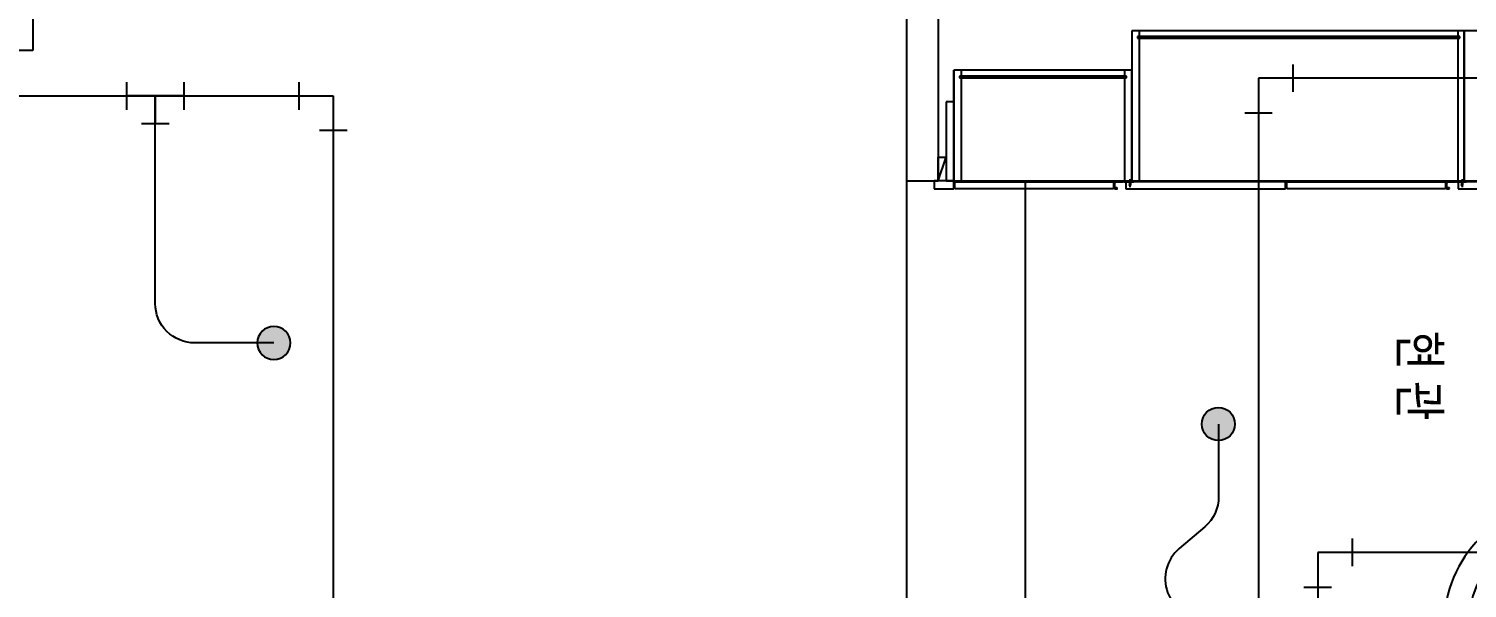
# Model space of a CAD drawing. Header units: millimetres. Extents: x 238075 to 303070, y -258150 to -205841.
# Drawn here: x 247803 to 251441, y -232482 to -231066 of the extents above; entities that cross this region are included whole.
import ezdxf
from ezdxf.enums import TextEntityAlignment as Align

# ---------------------------------------------------------------- set-up
doc = ezdxf.new("R2010")
doc.units = ezdxf.units.MM
doc.header["$LTSCALE"] = 200
for name, color, linetype in [('-소화(SP가지관)', 3, 'Continuous'), ('-소화(SP헤드하향)', 2, 'Continuous'), ('L1', 1, 'Continuous'), ('L2', 2, 'Continuous'), ('L4', 4, 'Continuous'), ('SP 후렉시블', 7, 'Continuous'), ('TEX', 3, 'Continuous'), ('소화기1.5', 7, 'Continuous'), ('아파트', 253, 'Continuous')]:
    doc.layers.add(name, color=color, linetype=linetype)
doc.styles.add('GHS1', font='Gulim.ttf')
doc.styles.add('맑은고딕', font='malgun.ttf', dxfattribs={"width": 0.8})
doc.linetypes.add('BATTING', pattern='A,0.0001,-0.1,[134,ltypeshp.shx,S=0.1,R=0,X=-0.1,Y=0],-0.2,[134,ltypeshp.shx,S=0.1,R=180,X=0.1,Y=0],-0.1', length=0.4001)

# ---------------------------------------------------------------- blocks, each defined once
blk = doc.blocks.new('A$C6D054328')
at = {"layer": 'L1', "color": 1}
blk.add_circle((0, 0), 155.2, dxfattribs=at)
at = {"layer": 'L2'}
blk.add_circle((0, 0), 124.2, dxfattribs=at)
at = {"layer": 'TEX', "style": 'GHS1'}
blk.add_text('소', height=150, dxfattribs=at).set_placement((-103, -65.7))
blk = doc.blocks.new('A$C39172136')
at = {"layer": '-소화(SP헤드하향)'}
blk.add_hatch(color=0, dxfattribs=at).paths.add_polyline_path([(0, -42, -1), (0, 42, -1)])
at = {"layer": '-소화(SP헤드하향)', "color": 0}
blk.add_circle((0, 0), 42, dxfattribs=at)
blk = doc.blocks.new('A$C1978247E')
at = {"color": 0}
for p, q in [((-45.1, 90), (45.1, 90)), ((0, 0), (0, 90)), ((-93.8, -45.1), (-93.8, 45.1)), ((93.8, 0), (-93.8, 0)), ((93.8, -45.1), (93.8, 45.1))]:
    blk.add_line(p, q, dxfattribs=at)
blk = doc.blocks.new('A$C476E3A35')
at = {"color": 0}
for p, q in [((112.5, 0), (0, 0)), ((0, 0), (0, -113.2)), ((112.5, 45.1), (112.5, -45.1)), ((-45.1, -113.2), (45.1, -113.2))]:
    blk.add_line(p, q, dxfattribs=at)

msp = doc.modelspace()

# ---------------------------------------------------------------- linework, layer by layer
at = {"layer": '-소화(SP가지관)', "color": 2, "ltscale": 0.25}
for p, q in [((252902.6, -231191.2, 54985.4), (250912.6, -231191.2, 54985.4)), ((250912.6, -231191.2, 54985.4), (250912.6, -234257.7, 54985.4)), ((252902.6, -232391.2, 54985.4), (251062.6, -232391.2, 54985.4)), ((251062.6, -232391.2, 54985.4), (251062.6, -236699.5, 54985.4))]:
    msp.add_line(p, q, dxfattribs=at)
at = {"layer": '-소화(SP가지관)', "color": 6}
for p, q in [((245525.6, -231236.3, 54985.4), (248572.6, -231236.3, 54985.4)), ((248122.6, -231468.3, 54985.4), (248122.6, -231236.3, 54985.4)), ((248572.6, -231236.3, 54985.4), (248572.6, -234257.7, 54985.4))]:
    msp.add_line(p, q, dxfattribs=at)
at = {"layer": 'L4'}
for p, q in [((247812.6, -231041.2), (247812.6, -231121.2)), ((250022.6, -231041.2), (250022.6, -231451.2)), ((250102.6, -231041.2), (250102.6, -231451.2)), ((251432.6, -231071.2), (250592.6, -231071.2)), ((250592.6, -231071.2), (250592.6, -231451.2)), ((250610.6, -231071.2), (250610.6, -231451.2)), ((251417.6, -231451.2), (251417.6, -231071.2)), ((251432.6, -231451.2), (251432.6, -231071.2)), ((251432.6, -231451.2), (251432.6, -231071.2)), ((252272.6, -231071.2), (251432.6, -231071.2)), ((251432.6, -231071.2), (251432.6, -231451.2)), ((251421.6, -231086.2), (250606.6, -231086.2)), ((250606.6, -231086.2), (250606.6, -231090.2)), ((250606.6, -231090.2), (251421.6, -231090.2)), ((251421.6, -231090.2), (251421.6, -231086.2)), ((247812.6, -231121.2), (247772.6, -231121.2)), ((250142.6, -231451.2), (250142.6, -231171.2)), ((250592.6, -231171.2), (250142.6, -231171.2)), ((250142.6, -231171.2), (250142.6, -231451.2)), ((250578.6, -231186.2), (250156.6, -231186.2)), ((250156.6, -231186.2), (250156.6, -231190.2)), ((250156.6, -231190.2), (250578.6, -231190.2)), ((250160.6, -231171.2), (250160.6, -231451.2)), ((250574.6, -231451.2), (250574.6, -231171.2)), ((250578.6, -231190.2), (250578.6, -231186.2)), ((250592.6, -231451.2), (250592.6, -231171.2)), ((250592.6, -231171.2), (250592.6, -231451.2)), ((250592.6, -231451.2), (250592.6, -231171.2)), ((250142.6, -231251.2), (250122.6, -231251.2)), ((250122.6, -231251.2), (250122.6, -231451.2)), ((250142.6, -231451.2), (250142.6, -231251.2)), ((250102.6, -231451.2), (250122.6, -231391.2)), ((250102.6, -231451.2), (250102.6, -231391.2)), ((250102.6, -231391.2), (250122.6, -231391.2)), ((250122.6, -231391.2), (250122.6, -231451.2)), ((250587.6, -231446.5), (250587.6, -231466.8)), ((251427.6, -231446.5), (251427.6, -231466.8)), ((250022.6, -231451.2), (250102.6, -231451.2)), ((250022.6, -231451.2), (250022.6, -232681.2)), ((250142.6, -231451.2), (250092.6, -231451.2)), ((250092.6, -231451.2), (250092.6, -231471.2)), ((250092.6, -231471.2), (250142.6, -231471.2)), ((250122.6, -231451.2), (250102.6, -231451.2)), ((250122.6, -231451.2), (250142.6, -231451.2)), ((250142.6, -231451.2), (250592.6, -231451.2)), ((250142.6, -231471.2), (250142.6, -231451.2)), ((250144.6, -231471.2), (250144.6, -231453.2)), ((250144.6, -231453.2), (250545.6, -231453.2)), ((250545.6, -231471.2), (250144.6, -231471.2)), ((250322.6, -231451.2), (250322.6, -232681.2)), ((250545.6, -231453.2), (250545.6, -231471.2)), ((250547.6, -231453), (250547.6, -231469.2)), ((250597.3, -231452), (250548.6, -231452)), ((250549.4, -231466.9), (250549.4, -231455.8)), ((250549.6, -231471.2), (250554.6, -231471.2)), ((250554.7, -231469.1), (250550.6, -231468.4)), ((250551.4, -231453.8), (250570.6, -231453.8)), ((250555.6, -231470.2), (250555.6, -231470.1)), ((250577.6, -231453.2), (250577.6, -231471.2)), ((250980.6, -231453.2), (250577.6, -231453.2)), ((250577.6, -231454.5), (250577.6, -231453.2)), ((250577.6, -231453.2), (250587.3, -231453.2)), ((250577.6, -231471.2), (250980.6, -231471.2)), ((250587.6, -231451.6), (250585.1, -231451.6)), ((250585.1, -231452), (250585.1, -231451.6)), ((250587.6, -231452), (250585.1, -231452)), ((250588.7, -231452), (250586.4, -231452)), ((250586.4, -231461.6), (250586.4, -231462.2)), ((250586.5, -231452), (250586.5, -231455.5)), ((250586.5, -231456.1), (250586.5, -231456.7)), ((250586.5, -231457.3), (250586.5, -231457.8)), ((250586.5, -231458.4), (250586.5, -231459)), ((250586.5, -231459.5), (250586.5, -231460.1)), ((250586.5, -231460.7), (250586.5, -231461.1)), ((250587.1, -231463.6), (250586.8, -231462.9)), ((250587.3, -231450.6), (250587.6, -231451.1)), ((250587.3, -231453.2), (250587.6, -231452.9)), ((250587.6, -231464.5), (250587.4, -231464.1)), ((250587.6, -231451.1), (250587.9, -231450.6)), ((250587.6, -231451.6), (250590.1, -231451.6)), ((250587.6, -231452), (250590.1, -231452)), ((250587.6, -231452.9), (250587.9, -231453.2)), ((250587.7, -231464.3), (250587.6, -231464.5)), ((250587.9, -231453.2), (250597.6, -231453.2)), ((250588.1, -231463.3), (250587.9, -231463.9)), ((250588.6, -231462.4), (250588.4, -231462.9)), ((250588.7, -231461.4), (250588.7, -231461.8)), ((250588.8, -231452), (250588.8, -231452.6)), ((250588.8, -231453.1), (250588.8, -231454.1)), ((250588.8, -231454.6), (250588.8, -231455.2)), ((250588.8, -231455.8), (250588.8, -231456.3)), ((250588.8, -231456.9), (250588.8, -231457.5)), ((250588.8, -231458.1), (250588.8, -231458.6)), ((250588.8, -231459.2), (250588.8, -231459.7)), ((250588.8, -231460.3), (250588.8, -231460.9)), ((250590.1, -231452), (250590.1, -231451.6)), ((250592.6, -231451.2), (251432.6, -231451.2)), ((250597.6, -231453.2), (250597.6, -231452.3)), ((250980.6, -231471.2), (250980.6, -231453.2)), ((250984.6, -231471.2), (250984.6, -231453.2)), ((250984.6, -231453.2), (251385.6, -231453.2)), ((251385.6, -231471.2), (250984.6, -231471.2)), ((251385.6, -231453.2), (251385.6, -231471.2)), ((251387.6, -231453), (251387.6, -231469.2)), ((251437.3, -231452), (251388.6, -231452)), ((251389.4, -231466.9), (251389.4, -231455.8)), ((251389.6, -231471.2), (251394.6, -231471.2)), ((251394.7, -231469.1), (251390.6, -231468.4)), ((251391.4, -231453.8), (251410.6, -231453.8)), ((251395.6, -231470.2), (251395.6, -231470.1)), ((251417.6, -231453.2), (251417.6, -231471.2)), ((251835.6, -231453.2), (251417.6, -231453.2)), ((251417.6, -231454.5), (251417.6, -231453.2)), ((251417.6, -231453.2), (251427.3, -231453.2)), ((251417.6, -231471.2), (251835.6, -231471.2)), ((251427.6, -231451.6), (251425.1, -231451.6)), ((251425.1, -231452), (251425.1, -231451.6)), ((251427.6, -231452), (251425.1, -231452)), ((251428.7, -231452), (251426.4, -231452)), ((251426.4, -231461.6), (251426.4, -231462.2)), ((251426.5, -231452), (251426.5, -231455.5)), ((251426.5, -231456.1), (251426.5, -231456.7)), ((251426.5, -231457.3), (251426.5, -231457.8)), ((251426.5, -231458.4), (251426.5, -231459)), ((251426.5, -231459.5), (251426.5, -231460.1)), ((251426.5, -231460.7), (251426.5, -231461.1)), ((251427.1, -231463.6), (251426.8, -231462.9)), ((251427.3, -231450.6), (251427.6, -231451.1)), ((251427.3, -231453.2), (251427.6, -231452.9)), ((251427.6, -231464.5), (251427.4, -231464.1)), ((251427.6, -231451.1), (251427.9, -231450.6)), ((251427.6, -231451.6), (251430.1, -231451.6)), ((251427.6, -231452), (251430.1, -231452)), ((251427.6, -231452.9), (251427.9, -231453.2)), ((251427.7, -231464.3), (251427.6, -231464.5)), ((251427.9, -231453.2), (251437.6, -231453.2)), ((251428.1, -231463.3), (251427.9, -231463.9)), ((251428.6, -231462.4), (251428.4, -231462.9)), ((251428.7, -231461.4), (251428.7, -231461.8)), ((251428.8, -231452), (251428.8, -231452.6)), ((251428.8, -231453.1), (251428.8, -231454.1)), ((251428.8, -231454.6), (251428.8, -231455.2)), ((251428.8, -231455.8), (251428.8, -231456.3)), ((251428.8, -231456.9), (251428.8, -231457.5)), ((251428.8, -231458.1), (251428.8, -231458.6)), ((251428.8, -231459.2), (251428.8, -231459.7)), ((251428.8, -231460.3), (251428.8, -231460.9)), ((251430.1, -231452), (251430.1, -231451.6)), ((251432.6, -231451.2), (252272.6, -231451.2)), ((251437.6, -231453.2), (251437.6, -231452.3))]:
    msp.add_line(p, q, dxfattribs=at)
for centre, radius, start, end in [((250548.6, -231453), 1, 90, 180), ((250549.6, -231469.2), 2, 180, 270), ((250551.4, -231455.8), 2, 90, 180), ((250550.9, -231466.9), 1.5, 180, 260.5377), ((250554.6, -231470.2), 1, 270, 0), ((250554.6, -231470.1), 1, 0, 80.5377), ((250571.1, -231483.8), 30, 77.5561, 91.0227), ((250587.6, -231454), 3.43, 94.5021, 135.963), ((250587.6, -231454.8), 1.92, 126.2959, 140.1803), ((250586.2, -231453.6), 0.0274, 142.4754, 237.83), ((250587.6, -231456), 1.92, 126.2959, 140.1803), ((250586.2, -231454.7), 0.0274, 142.4754, 237.83), ((250587.6, -231457.1), 1.92, 126.2959, 140.1803), ((250586.2, -231455.9), 0.0274, 142.4754, 237.83), ((250587.6, -231458.2), 1.92, 126.2959, 140.1803), ((250586.2, -231457), 0.0274, 142.4754, 237.83), ((250587.6, -231459.4), 1.92, 126.2959, 140.1803), ((250586.2, -231458.2), 0.0274, 142.4754, 237.83), ((250587.6, -231460.5), 1.92, 126.2959, 140.1803), ((250586.2, -231459.3), 0.0274, 142.4754, 237.83), ((250587.6, -231461.6), 1.92, 126.2959, 140.1803), ((250586.2, -231460.4), 0.0274, 142.4754, 237.83), ((250587.7, -231462.9), 2.2, 123.2581, 136.2171), ((250586.1, -231461.4), 0.0274, 142.4754, 237.83), ((250586.3, -231461.2), 0.274, 238.6787, 251.054), ((250585, -231463.6), 2.5, 53.4202, 62.3657), ((250586.3, -231453.4), 0.274, 238.6787, 251.054), ((250584.8, -231455.9), 2.66, 50.9796, 59.6645), ((250587.2, -231451.4), 2.47, 245.545, 257.4618), ((250586.3, -231454.5), 0.274, 238.6787, 251.054), ((250584.8, -231457.1), 2.66, 50.9796, 59.6645), ((250587.2, -231452.5), 2.47, 245.545, 257.4618), ((250586.3, -231455.7), 0.274, 238.6787, 251.054), ((250584.8, -231458.2), 2.66, 50.9796, 59.6645), ((250587.2, -231453.7), 2.47, 245.545, 257.4618), ((250584.8, -231459.3), 2.66, 50.9796, 59.6645), ((250586.3, -231456.8), 0.274, 238.6787, 251.054), ((250587.2, -231454.8), 2.47, 245.545, 257.4618), ((250587.2, -231456), 2.47, 245.545, 257.4618), ((250584.8, -231460.5), 2.66, 50.9796, 59.6645), ((250586.3, -231457.9), 0.274, 238.6787, 251.054), ((250587.2, -231457.1), 2.47, 245.545, 257.4618), ((250584.8, -231461.6), 2.66, 50.9796, 59.6645), ((250586.3, -231459.1), 0.274, 238.6787, 251.054), ((250584.8, -231462.7), 2.66, 50.9796, 59.6645), ((250586.3, -231460.2), 0.274, 238.6787, 251.054), ((250587.2, -231458.2), 2.47, 245.545, 257.4618), ((250587.1, -231459.2), 2.41, 247.7565, 259.8226), ((250587.8, -231463), 1.61, 147.3073, 162.9858), ((250586.3, -231462.6), 0.0274, 142.4754, 237.83), ((250586.4, -231462.4), 0.274, 238.6787, 251.054), ((250589.4, -231457.5), 5.98, 238.5169, 244.1457), ((250587, -231461), 1.8, 247.3839, 258.4526), ((250601.6, -231417), 47.1, 251.2596, 253.6282), ((250586.6, -231462.1), 0.181, 201.1602, 232.351), ((250586.5, -231453.3), 0.0453, 189.3532, 221.7617), ((250586.7, -231453.1), 0.287, 223.4748, 239.9307), ((250601.6, -231409.2), 47.1, 251.2596, 253.6282), ((250586.5, -231454.4), 0.0453, 189.3532, 221.7617), ((250586.7, -231454.2), 0.287, 223.4748, 239.9307), ((250601.6, -231410.4), 47.1, 251.2596, 253.6282), ((250586.5, -231455.5), 0.0453, 189.3532, 221.7617), ((250586.7, -231455.4), 0.287, 223.4748, 239.9307), ((250601.6, -231411.5), 47.1, 251.2596, 253.6282), ((250586.7, -231456.5), 0.287, 223.4748, 239.9307), ((250586.5, -231456.7), 0.0453, 189.3532, 221.7617), ((250601.6, -231412.7), 47.1, 251.2596, 253.6282), ((250586.7, -231457.6), 0.287, 223.4748, 239.9307), ((250586.5, -231457.8), 0.0453, 189.3532, 221.7617), ((250601.6, -231413.8), 47.1, 251.2596, 253.6282), ((250586.7, -231458.8), 0.287, 223.4748, 239.9307), ((250586.5, -231458.9), 0.0453, 189.3532, 221.7617), ((250601.6, -231414.9), 47.1, 251.2596, 253.6282), ((250586.7, -231459.9), 0.287, 223.4748, 239.9307), ((250586.5, -231460.1), 0.0453, 189.3532, 221.7617), ((250601.6, -231416.1), 47.1, 251.2596, 253.6282), ((250586.5, -231461.1), 0.0453, 189.3532, 221.7617), ((250588, -231459), 2.58, 236.2379, 249.1426), ((250586.7, -231461), 0.195, 211.2156, 231.1789), ((250587.9, -231460.2), 2.49, 235.9497, 250.3273), ((250588.1, -231451), 2.77, 237.5365, 249.9751), ((250588.1, -231452.1), 2.77, 237.5365, 249.9751), ((250588.1, -231453.3), 2.77, 237.5365, 249.9751), ((250588.1, -231454.4), 2.77, 237.5365, 249.9751), ((250588.1, -231455.5), 2.77, 237.5365, 249.9751), ((250588.1, -231456.7), 2.77, 237.5365, 249.9751), ((250588.1, -231457.8), 2.77, 237.5365, 249.9751), ((250590.1, -231441.3), 13, 254.6539, 262.9632), ((250590.1, -231442.4), 13, 254.6539, 262.9632), ((250590.1, -231443.6), 13, 254.6539, 262.9632), ((250590.1, -231444.7), 13, 254.6539, 262.9632), ((250590.1, -231445.8), 13, 254.6539, 262.9632), ((250590.1, -231447), 13, 254.6539, 262.9632), ((250590.1, -231448.1), 13, 254.6539, 262.9632), ((250589.8, -231450.1), 11.9, 254.4577, 263.5466), ((250590.1, -231450.2), 13, 254.6539, 262.769), ((250601.6, -231418.1), 47.1, 251.6928, 253.3718), ((250587.7, -231464.2), 0.766, 135.3945, 151.8714), ((250587, -231463.8), 0.0219, 142.4754, 237.83), ((250587.4, -231463.3), 0.658, 235.791, 246.5211), ((250588.8, -231462), 2.53, 225.95, 236.9742), ((250591, -231442.6), 11.7, 250.6647, 259.0887), ((250591, -231443.7), 11.7, 250.6647, 259.0887), ((250591, -231444.9), 11.7, 250.6647, 259.0887), ((250591, -231446), 11.7, 250.6647, 259.0887), ((250591, -231447.1), 11.7, 250.6647, 259.0887), ((250591, -231448.3), 11.7, 250.6647, 259.0887), ((250591, -231449.4), 11.7, 250.6647, 259.0887), ((250590.8, -231450.4), 11.6, 251.3396, 259.7903), ((250590.9, -231451.5), 11.7, 250.6647, 257.3578), ((250587.5, -231463.4), 0.413, 215.2208, 230.3621), ((250587.9, -231461.9), 2.09, 248.0967, 268.9485), ((250587.3, -231461.9), 9.48, 81.2422, 90.5794), ((250590.1, -231439.8), 13, 257.0383, 262.9632), ((250575.8, -231482.4), 32, 66.9333, 69.1192), ((250588.9, -231459.8), 4.25, 247.3602, 256.477), ((250598.8, -231428.2), 37.7, 252.4349, 252.792), ((250587.6, -231464.3), 0.0741, 351.6708, 70.755), ((250586.2, -231462.1), 2.64, 304.5139, 311.5827), ((250587.6, -231454), 3.43, 44.037, 85.4979), ((250588.1, -231463.8), 0.29, 191.5405, 223.2615), ((250587.9, -231464.3), 0.222, 71.4153, 88.2668), ((250587.9, -231464.1), 0.0219, 306.0583, 41.4129), ((250586.2, -231460.9), 3.14, 307.1362, 314.9853), ((250588, -231463.4), 0.0996, 14.72, 57.7986), ((250588, -231455.8), 1.41, 61.997, 76.8111), ((250588, -231457), 1.41, 61.997, 76.8111), ((250588, -231458.1), 1.41, 61.997, 76.8111), ((250588, -231459.2), 1.41, 61.997, 76.8111), ((250588, -231460.4), 1.41, 61.997, 76.8111), ((250588, -231461.5), 1.41, 61.997, 76.8111), ((250588, -231462.6), 1.41, 61.997, 76.8111), ((250588.1, -231463.1), 0.907, 59.0931, 76.1438), ((250587.6, -231454.8), 2.05, 58.0235, 68.3527), ((250589.9, -231462.3), 1.6, 200.8294, 207.4994), ((250588.4, -231463.1), 0.0274, 314.3398, 49.6944), ((250588.4, -231455.2), 2.51, 75.028, 86.4356), ((250588.4, -231456.7), 2.51, 75.028, 86.4356), ((250588.4, -231457.8), 2.51, 75.028, 86.4356), ((250588.4, -231459), 2.51, 75.028, 86.4356), ((250588.4, -231460.1), 2.51, 75.028, 86.4356), ((250588.4, -231461.2), 2.51, 75.028, 86.4356), ((250588.4, -231462.4), 2.51, 75.028, 86.4356), ((250588.4, -231463.5), 2.51, 75.028, 86.4356), ((250587.9, -231466.4), 4.54, 78.0312, 82.3901), ((250588.5, -231462.5), 0.185, 34.2242, 59.4128), ((250586.4, -231460.2), 3.14, 315.2519, 323.1209), ((250588.6, -231462.4), 0.0453, 9.3532, 41.7617), ((250588.7, -231453.2), 0.0453, 9.3532, 41.7617), ((250588.6, -231453.3), 0.235, 42.5581, 62.6571), ((250588.7, -231454.7), 0.0453, 9.3532, 41.7617), ((250588.6, -231454.8), 0.235, 42.5581, 62.6571), ((250588.6, -231455.9), 0.235, 42.5581, 62.6571), ((250588.7, -231455.8), 0.0453, 9.3532, 41.7617), ((250588.6, -231457.1), 0.235, 42.5581, 62.6571), ((250588.7, -231456.9), 0.0453, 9.3532, 41.7617), ((250588.6, -231458.2), 0.235, 42.5581, 62.6571), ((250588.7, -231458.1), 0.0453, 9.3532, 41.7617), ((250588.6, -231459.3), 0.235, 42.5581, 62.6571), ((250588.7, -231459.2), 0.0453, 9.3532, 41.7617), ((250588.6, -231460.5), 0.235, 42.5581, 62.6571), ((250588.7, -231460.3), 0.0453, 9.3532, 41.7617), ((250587.9, -231460.4), 1.41, 303.9183, 325.9793), ((250588.6, -231461.6), 0.235, 53.52, 62.6571), ((250589.3, -231461.5), 0.707, 210.6187, 232.4546), ((250590.4, -231450.5), 2.66, 230.9796, 239.6645), ((250586.6, -231450.9), 3.14, 313.8181, 323.1209), ((250590.4, -231452), 2.66, 230.9796, 239.6645), ((250586.6, -231452.4), 3.14, 313.8181, 323.1209), ((250590.4, -231453.1), 2.66, 230.9796, 239.6645), ((250586.6, -231453.6), 3.14, 313.8181, 323.1209), ((250590.4, -231454.3), 2.66, 230.9796, 239.6645), ((250586.6, -231454.7), 3.14, 313.8181, 323.1209), ((250590.4, -231455.4), 2.66, 230.9796, 239.6645), ((250586.6, -231455.9), 3.14, 313.8181, 323.1209), ((250590.4, -231456.5), 2.66, 230.9796, 239.6645), ((250586.6, -231457), 3.14, 313.8181, 323.1209), ((250590.4, -231457.7), 2.66, 230.9796, 239.6645), ((250586.6, -231458.1), 3.14, 313.8181, 323.1209), ((250590.4, -231458.8), 2.66, 230.9796, 239.6645), ((250588.7, -231462.3), 0.274, 58.6787, 71.054), ((250588.9, -231462.1), 0.0274, 322.4754, 57.83), ((250588.9, -231453), 0.274, 58.6787, 71.054), ((250588.9, -231454.5), 0.274, 58.6787, 71.054), ((250588.9, -231455.7), 0.274, 58.6787, 71.054), ((250588.9, -231456.8), 0.274, 58.6787, 71.054), ((250588.9, -231457.9), 0.274, 58.6787, 71.054), ((250588.9, -231459.1), 0.274, 58.6787, 71.054), ((250588.9, -231460.2), 0.274, 58.6787, 71.054), ((250588.9, -231461.3), 0.274, 58.6787, 71.054), ((250589.1, -231452.8), 0.0274, 322.4754, 57.83), ((250589.1, -231454.3), 0.0274, 322.4754, 57.83), ((250589.1, -231455.4), 0.0274, 322.4754, 57.83), ((250589.1, -231456.6), 0.0274, 322.4754, 57.83), ((250589.1, -231457.7), 0.0274, 322.4754, 57.83), ((250589.1, -231458.9), 0.0274, 322.4754, 57.83), ((250589.1, -231460), 0.0274, 322.4754, 57.83), ((250589.1, -231461.1), 0.0274, 322.4754, 57.83), ((250597.3, -231452.3), 0.3, 0, 90), ((251388.6, -231453), 1, 90, 180), ((251389.6, -231469.2), 2, 180, 270), ((251391.4, -231455.8), 2, 90, 180), ((251390.9, -231466.9), 1.5, 180, 260.5377), ((251394.6, -231470.2), 1, 270, 0), ((251394.6, -231470.1), 1, 0, 80.5377), ((251411.1, -231483.8), 30, 77.5561, 91.0227), ((251427.6, -231454), 3.43, 94.5021, 135.963), ((251427.6, -231454.8), 1.92, 126.2959, 140.1803), ((251426.2, -231453.6), 0.0274, 142.4754, 237.83), ((251427.6, -231456), 1.92, 126.2959, 140.1803), ((251426.2, -231454.7), 0.0274, 142.4754, 237.83), ((251427.6, -231457.1), 1.92, 126.2959, 140.1803), ((251426.2, -231455.9), 0.0274, 142.4754, 237.83), ((251427.6, -231458.2), 1.92, 126.2959, 140.1803), ((251426.2, -231457), 0.0274, 142.4754, 237.83), ((251427.6, -231459.4), 1.92, 126.2959, 140.1803), ((251426.2, -231458.2), 0.0274, 142.4754, 237.83), ((251427.6, -231460.5), 1.92, 126.2959, 140.1803), ((251426.2, -231459.3), 0.0274, 142.4754, 237.83), ((251427.6, -231461.6), 1.92, 126.2959, 140.1803), ((251426.2, -231460.4), 0.0274, 142.4754, 237.83), ((251427.7, -231462.9), 2.2, 123.2581, 136.2171), ((251426.1, -231461.4), 0.0274, 142.4754, 237.83), ((251426.3, -231461.2), 0.274, 238.6787, 251.054), ((251425, -231463.6), 2.5, 53.4202, 62.3657), ((251426.3, -231453.4), 0.274, 238.6787, 251.054), ((251424.8, -231455.9), 2.66, 50.9796, 59.6645), ((251427.2, -231451.4), 2.47, 245.545, 257.4618), ((251426.3, -231454.5), 0.274, 238.6787, 251.054), ((251424.8, -231457.1), 2.66, 50.9796, 59.6645), ((251427.2, -231452.5), 2.47, 245.545, 257.4618), ((251426.3, -231455.7), 0.274, 238.6787, 251.054), ((251424.8, -231458.2), 2.66, 50.9796, 59.6645), ((251427.2, -231453.7), 2.47, 245.545, 257.4618), ((251424.8, -231459.3), 2.66, 50.9796, 59.6645), ((251426.3, -231456.8), 0.274, 238.6787, 251.054), ((251427.2, -231454.8), 2.47, 245.545, 257.4618), ((251427.2, -231456), 2.47, 245.545, 257.4618), ((251424.8, -231460.5), 2.66, 50.9796, 59.6645), ((251426.3, -231457.9), 0.274, 238.6787, 251.054), ((251427.2, -231457.1), 2.47, 245.545, 257.4618), ((251424.8, -231461.6), 2.66, 50.9796, 59.6645), ((251426.3, -231459.1), 0.274, 238.6787, 251.054), ((251424.8, -231462.7), 2.66, 50.9796, 59.6645), ((251426.3, -231460.2), 0.274, 238.6787, 251.054), ((251427.2, -231458.2), 2.47, 245.545, 257.4618), ((251427.1, -231459.2), 2.41, 247.7565, 259.8226), ((251427.8, -231463), 1.61, 147.3073, 162.9858), ((251426.3, -231462.6), 0.0274, 142.4754, 237.83), ((251426.4, -231462.4), 0.274, 238.6787, 251.054), ((251429.4, -231457.5), 5.98, 238.5169, 244.1457), ((251427, -231461), 1.8, 247.3839, 258.4526), ((251441.6, -231417), 47.1, 251.2596, 253.6282), ((251426.6, -231462.1), 0.181, 201.1602, 232.351), ((251426.5, -231453.3), 0.0453, 189.3532, 221.7617), ((251426.7, -231453.1), 0.287, 223.4748, 239.9307), ((251441.6, -231409.2), 47.1, 251.2596, 253.6282), ((251426.5, -231454.4), 0.0453, 189.3532, 221.7617), ((251426.7, -231454.2), 0.287, 223.4748, 239.9307), ((251441.6, -231410.4), 47.1, 251.2596, 253.6282), ((251426.5, -231455.5), 0.0453, 189.3532, 221.7617), ((251426.7, -231455.4), 0.287, 223.4748, 239.9307), ((251441.6, -231411.5), 47.1, 251.2596, 253.6282), ((251426.7, -231456.5), 0.287, 223.4748, 239.9307), ((251426.5, -231456.7), 0.0453, 189.3532, 221.7617), ((251441.6, -231412.7), 47.1, 251.2596, 253.6282), ((251426.7, -231457.6), 0.287, 223.4748, 239.9307), ((251426.5, -231457.8), 0.0453, 189.3532, 221.7617), ((251441.6, -231413.8), 47.1, 251.2596, 253.6282), ((251426.7, -231458.8), 0.287, 223.4748, 239.9307), ((251426.5, -231458.9), 0.0453, 189.3532, 221.7617), ((251441.6, -231414.9), 47.1, 251.2596, 253.6282), ((251426.7, -231459.9), 0.287, 223.4748, 239.9307), ((251426.5, -231460.1), 0.0453, 189.3532, 221.7617), ((251441.6, -231416.1), 47.1, 251.2596, 253.6282), ((251426.5, -231461.1), 0.0453, 189.3532, 221.7617), ((251428, -231459), 2.58, 236.2379, 249.1426), ((251426.7, -231461), 0.195, 211.2156, 231.1789), ((251427.9, -231460.2), 2.49, 235.9497, 250.3273), ((251428.1, -231451), 2.77, 237.5365, 249.9751), ((251428.1, -231452.1), 2.77, 237.5365, 249.9751), ((251428.1, -231453.3), 2.77, 237.5365, 249.9751), ((251428.1, -231454.4), 2.77, 237.5365, 249.9751), ((251428.1, -231455.5), 2.77, 237.5365, 249.9751), ((251428.1, -231456.7), 2.77, 237.5365, 249.9751), ((251428.1, -231457.8), 2.77, 237.5365, 249.9751), ((251430.1, -231441.3), 13, 254.6539, 262.9632), ((251430.1, -231442.4), 13, 254.6539, 262.9632), ((251430.1, -231443.6), 13, 254.6539, 262.9632), ((251430.1, -231444.7), 13, 254.6539, 262.9632), ((251430.1, -231445.8), 13, 254.6539, 262.9632), ((251430.1, -231447), 13, 254.6539, 262.9632), ((251430.1, -231448.1), 13, 254.6539, 262.9632), ((251429.8, -231450.1), 11.9, 254.4577, 263.5466), ((251430.1, -231450.2), 13, 254.6539, 262.769), ((251441.6, -231418.1), 47.1, 251.6928, 253.3718), ((251427.7, -231464.2), 0.766, 135.3945, 151.8714), ((251427, -231463.8), 0.0219, 142.4754, 237.83), ((251427.4, -231463.3), 0.658, 235.791, 246.5211), ((251428.8, -231462), 2.53, 225.95, 236.9742), ((251431, -231442.6), 11.7, 250.6647, 259.0887), ((251431, -231443.7), 11.7, 250.6647, 259.0887), ((251431, -231444.9), 11.7, 250.6647, 259.0887), ((251431, -231446), 11.7, 250.6647, 259.0887), ((251431, -231447.1), 11.7, 250.6647, 259.0887), ((251431, -231448.3), 11.7, 250.6647, 259.0887), ((251431, -231449.4), 11.7, 250.6647, 259.0887), ((251430.8, -231450.4), 11.6, 251.3396, 259.7903), ((251430.9, -231451.5), 11.7, 250.6647, 257.3578), ((251427.5, -231463.4), 0.413, 215.2208, 230.3621), ((251427.9, -231461.9), 2.09, 248.0967, 268.9485), ((251427.3, -231461.9), 9.48, 81.2422, 90.5794), ((251430.1, -231439.8), 13, 257.0383, 262.9632), ((251415.8, -231482.4), 32, 66.9333, 69.1192), ((251428.9, -231459.8), 4.25, 247.3602, 256.477), ((251438.8, -231428.2), 37.7, 252.4349, 252.792), ((251427.6, -231464.3), 0.0741, 351.6708, 70.755), ((251426.2, -231462.1), 2.64, 304.5139, 311.5827), ((251427.6, -231454), 3.43, 44.037, 85.4979), ((251428.1, -231463.8), 0.29, 191.5405, 223.2615), ((251427.9, -231464.3), 0.222, 71.4153, 88.2668), ((251427.9, -231464.1), 0.0219, 306.0583, 41.4129), ((251426.2, -231460.9), 3.14, 307.1362, 314.9853), ((251428, -231463.4), 0.0996, 14.72, 57.7986), ((251428, -231455.8), 1.41, 61.997, 76.8111), ((251428, -231457), 1.41, 61.997, 76.8111), ((251428, -231458.1), 1.41, 61.997, 76.8111), ((251428, -231459.2), 1.41, 61.997, 76.8111), ((251428, -231460.4), 1.41, 61.997, 76.8111), ((251428, -231461.5), 1.41, 61.997, 76.8111), ((251428, -231462.6), 1.41, 61.997, 76.8111), ((251428.1, -231463.1), 0.907, 59.0931, 76.1438), ((251427.6, -231454.8), 2.05, 58.0235, 68.3527), ((251429.9, -231462.3), 1.6, 200.8294, 207.4994), ((251428.4, -231463.1), 0.0274, 314.3398, 49.6944), ((251428.4, -231455.2), 2.51, 75.028, 86.4356), ((251428.4, -231456.7), 2.51, 75.028, 86.4356), ((251428.4, -231457.8), 2.51, 75.028, 86.4356), ((251428.4, -231459), 2.51, 75.028, 86.4356), ((251428.4, -231460.1), 2.51, 75.028, 86.4356), ((251428.4, -231461.2), 2.51, 75.028, 86.4356), ((251428.4, -231462.4), 2.51, 75.028, 86.4356), ((251428.4, -231463.5), 2.51, 75.028, 86.4356), ((251427.9, -231466.4), 4.54, 78.0312, 82.3901), ((251428.5, -231462.5), 0.185, 34.2242, 59.4128), ((251426.4, -231460.2), 3.14, 315.2519, 323.1209), ((251428.6, -231462.4), 0.0453, 9.3532, 41.7617), ((251428.7, -231453.2), 0.0453, 9.3532, 41.7617), ((251428.6, -231453.3), 0.235, 42.5581, 62.6571), ((251428.7, -231454.7), 0.0453, 9.3532, 41.7617), ((251428.6, -231454.8), 0.235, 42.5581, 62.6571), ((251428.6, -231455.9), 0.235, 42.5581, 62.6571), ((251428.7, -231455.8), 0.0453, 9.3532, 41.7617), ((251428.6, -231457.1), 0.235, 42.5581, 62.6571), ((251428.7, -231456.9), 0.0453, 9.3532, 41.7617), ((251428.6, -231458.2), 0.235, 42.5581, 62.6571), ((251428.7, -231458.1), 0.0453, 9.3532, 41.7617), ((251428.6, -231459.3), 0.235, 42.5581, 62.6571), ((251428.7, -231459.2), 0.0453, 9.3532, 41.7617), ((251428.6, -231460.5), 0.235, 42.5581, 62.6571), ((251428.7, -231460.3), 0.0453, 9.3532, 41.7617), ((251427.9, -231460.4), 1.41, 303.9183, 325.9793), ((251428.6, -231461.6), 0.235, 53.52, 62.6571), ((251429.3, -231461.5), 0.707, 210.6187, 232.4546), ((251430.4, -231450.5), 2.66, 230.9796, 239.6645), ((251426.6, -231450.9), 3.14, 313.8181, 323.1209), ((251430.4, -231452), 2.66, 230.9796, 239.6645), ((251426.6, -231452.4), 3.14, 313.8181, 323.1209), ((251430.4, -231453.1), 2.66, 230.9796, 239.6645), ((251426.6, -231453.6), 3.14, 313.8181, 323.1209), ((251430.4, -231454.3), 2.66, 230.9796, 239.6645), ((251426.6, -231454.7), 3.14, 313.8181, 323.1209), ((251430.4, -231455.4), 2.66, 230.9796, 239.6645), ((251426.6, -231455.9), 3.14, 313.8181, 323.1209), ((251430.4, -231456.5), 2.66, 230.9796, 239.6645), ((251426.6, -231457), 3.14, 313.8181, 323.1209), ((251430.4, -231457.7), 2.66, 230.9796, 239.6645), ((251426.6, -231458.1), 3.14, 313.8181, 323.1209), ((251430.4, -231458.8), 2.66, 230.9796, 239.6645), ((251428.7, -231462.3), 0.274, 58.6787, 71.054), ((251428.9, -231462.1), 0.0274, 322.4754, 57.83), ((251428.9, -231453), 0.274, 58.6787, 71.054), ((251428.9, -231454.5), 0.274, 58.6787, 71.054), ((251428.9, -231455.7), 0.274, 58.6787, 71.054), ((251428.9, -231456.8), 0.274, 58.6787, 71.054), ((251428.9, -231457.9), 0.274, 58.6787, 71.054), ((251428.9, -231459.1), 0.274, 58.6787, 71.054), ((251428.9, -231460.2), 0.274, 58.6787, 71.054), ((251428.9, -231461.3), 0.274, 58.6787, 71.054), ((251429.1, -231452.8), 0.0274, 322.4754, 57.83), ((251429.1, -231454.3), 0.0274, 322.4754, 57.83), ((251429.1, -231455.4), 0.0274, 322.4754, 57.83), ((251429.1, -231456.6), 0.0274, 322.4754, 57.83), ((251429.1, -231457.7), 0.0274, 322.4754, 57.83), ((251429.1, -231458.9), 0.0274, 322.4754, 57.83), ((251429.1, -231460), 0.0274, 322.4754, 57.83), ((251429.1, -231461.1), 0.0274, 322.4754, 57.83), ((251437.3, -231452.3), 0.3, 0, 90)]:
    msp.add_arc(centre, radius, start, end, dxfattribs=at)
at = {"layer": 'SP 후렉시블', "linetype": 'BATTING', "ltscale": 5, "elevation": 54985.4}
msp.add_lwpolyline([(248422.6, -231861.2), (248222.6, -231861.2, -0.414214), (248122.6, -231761.2), (248122.6, -231468.3), (248122.6, -231438.3)], format="xyb", dxfattribs=at)
at = {"layer": 'SP 후렉시블', "color": 6, "linetype": 'BATTING', "ltscale": 5, "elevation": 54985.4}
msp.add_lwpolyline([(250811.2, -232066.3), (250811.9, -232249.8, -0.220631), (250776.8, -232326.3), (250711.9, -232381.6, 0.697236), (250776.8, -232557.7), (250929, -232557.7), (250959, -232557.7)], format="xyb", dxfattribs=at)
at = {"layer": '아파트'}
msp.add_circle((263075.4, -230841.1, 54985.4), 25000, dxfattribs=at)

# ---------------------------------------------------------------- block references
at = {"layer": '-소화(SP가지관)', "color": 2, "ltscale": 0.25, "yscale": 0.7731199999823013, "zscale": 0.7731199999823013}
for p, xscale in [((250912.6, -231191.2, 54985.4), 0.7731199999823013), ((248572.6, -231236.3, 54985.4), -0.7731199999823013), ((251062.6, -232391.2, 54985.4), 0.7731199999823013)]:
    msp.add_blockref('A$C476E3A35', p, dxfattribs=dict(at, xscale=xscale))
at = {"layer": '-소화(SP가지관)', "color": 2, "ltscale": 0.25, "xscale": -0.773119999980927, "yscale": 0.773119999980927, "zscale": 0.773119999980927, "rotation": 180}
msp.add_blockref('A$C1978247E', (248122.6, -231236.3, 54985.4), dxfattribs=at)
at = {"layer": '-소화(SP헤드하향)', "ltscale": 0.2, "xscale": -1}
msp.add_blockref('A$C39172136', (248422.6, -231861.2, 54985.4), dxfattribs=at)
at = {"layer": '-소화(SP헤드하향)', "ltscale": 0.2, "rotation": 270.0000000038627}
msp.add_blockref('A$C39172136', (250811.2, -232066.3, 54985.4), dxfattribs=at)
at = {"layer": '소화기1.5', "xscale": -1.999999999999999, "yscale": 1.999999999999999, "zscale": 2, "rotation": 3.099144874120856}
msp.add_blockref('A$C6D054328', (251692.1, -232575, 54985.4), dxfattribs=at)

# ---------------------------------------------------------------- texts
at = {"layer": 'L4', "style": '맑은고딕', "width": 0.8}
msp.add_text('현 관', height=100, rotation=270, dxfattribs=at).set_placement((251320.2, -231943.4), align=Align.MIDDLE_CENTER)

doc.saveas('drawing.dxf')
